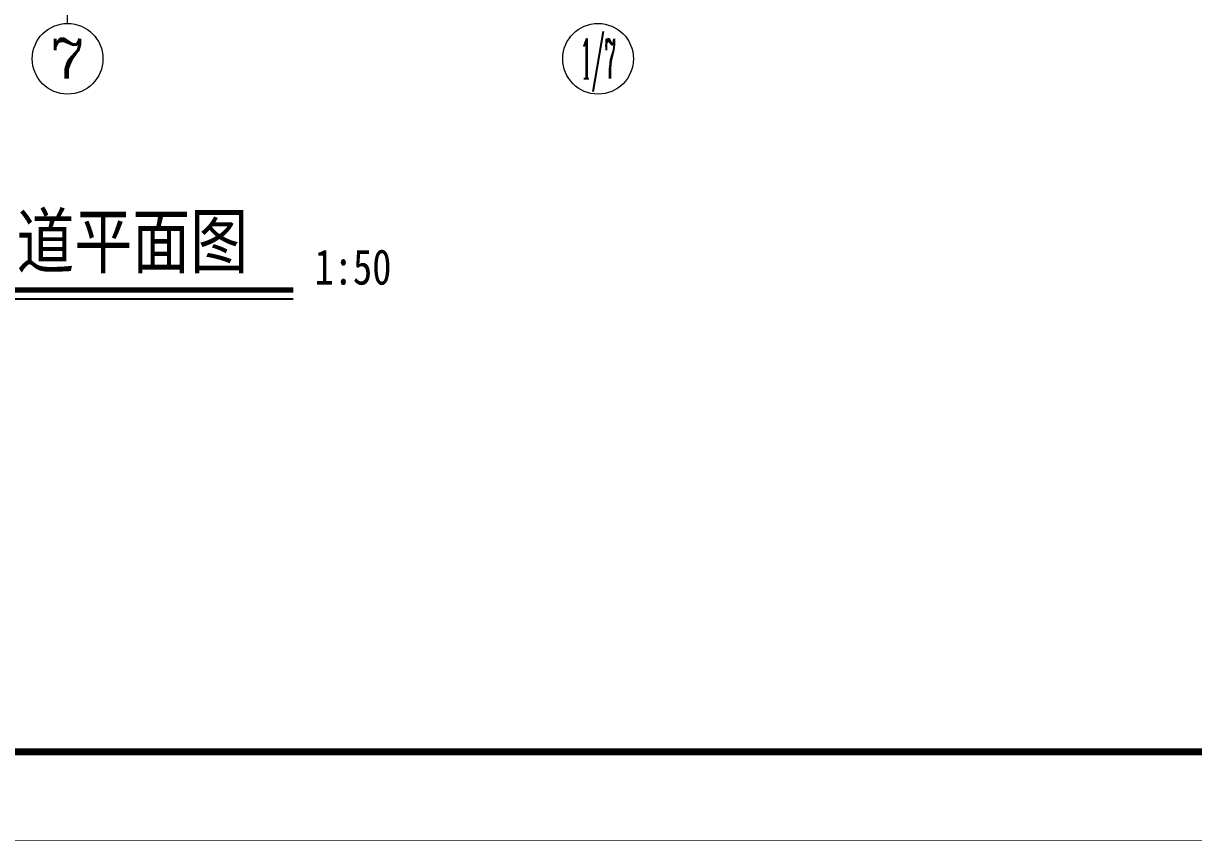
# Model space of a CAD drawing. Extents: x 185540 to 253404, y 138157 to 180211.
# Drawn here: x 218094 to 224712, y 138157 to 142779 of the extents above; entities that cross this region are included whole.
import ezdxf
from ezdxf.enums import TextEntityAlignment as Align

# ---------------------------------------------------------------- set-up
doc = ezdxf.new("R2010")
doc.units = 0
doc.header["$LTSCALE"] = 1000
doc.header["$MEASUREMENT"] = 0
doc.layers.get('0').update_dxf_attribs({"linetype": 'CONTINUOUS'})
doc.layers.add('AXIS', color=3, linetype='CONTINUOUS', lineweight=9)
doc.layers.add('WINDOWS', color=4, linetype='CONTINUOUS')
doc.styles.add('COMPLEX', font='COMPLEX.shx')
doc.styles.add('H1', font='SimSun.ttf')

msp = doc.modelspace()

# ---------------------------------------------------------------- linework, layer by layer
for points, const_width in [([(253402.3, 138159.3), (193952.3, 138159.3), (193952.3, 180209.3), (253402.3, 180209.3)], 4), ([(252902.3, 179709.3), (252902.3, 138659.3), (195202.3, 138659.3), (195202.3, 179709.3)], 40)]:
    msp.add_lwpolyline(points, close=True, dxfattribs=dict(const_width=const_width))
at = {"layer": 'AXIS'}
msp.add_line((218344.2, 142778.6), (218344.2, 144478.6), dxfattribs=at)
for centre in [(218344.2, 142578.6), (221344.2, 142578.6)]:
    msp.add_circle(centre, 200, dxfattribs=at)
at = {"layer": 'WINDOWS'}
msp.add_line((216538.3, 141221.5), (219620.4, 141221.5), dxfattribs=at)
at = {"layer": 'WINDOWS', "const_width": 30}
msp.add_lwpolyline([(216538.3, 141271.5), (219620.4, 141271.5)], dxfattribs=at)

# ---------------------------------------------------------------- texts
at = {"layer": 'AXIS', "style": 'H1', "width": 0.8}
for s, height, p in [('观光梯井道平面图', 300, (216745.7, 141397.2)), ('1:50', 200, (219740.3, 141301.5))]:
    msp.add_text(s, height=height, dxfattribs=at).set_placement(p)
at = {"layer": 'AXIS', "style": 'COMPLEX'}
for tag, width, p, p2 in [('7', 1.339286, (218244.2, 142466.6), (218444.2, 142466.6)), ('1/7', 0.367647, (221244.2, 142466.6), (221444.2, 142466.6))]:
    msp.add_attdef(tag, text='', height=224, dxfattribs=dict(at, width=width)).set_placement(p, p2, align=Align.FIT)

doc.saveas('drawing.dxf')
